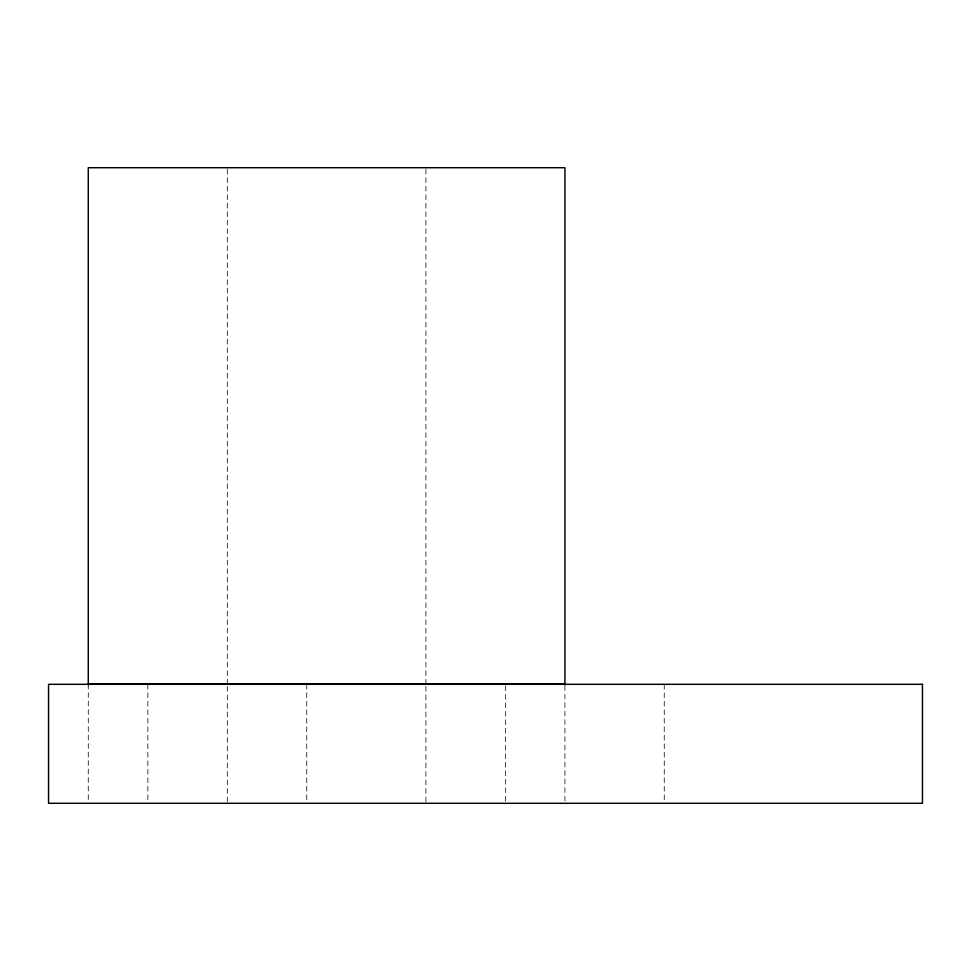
<?xml version="1.0" encoding="UTF-8"?>
<svg xmlns="http://www.w3.org/2000/svg" width="971" height="971" viewBox="0 0 971 971"><rect width="100%" height="100%" fill="white"/><g stroke="black" fill="none" stroke-linecap="round" stroke-linejoin="round"><path stroke-width="0.73" stroke-dasharray="4.86 3.64" d="M664.249 684.312L664.249 801.779M564.94 685.623L564.94 801.779M505.357 685.817L505.357 801.779M425.917 169.233L425.917 684.968M425.917 686.485L425.917 803.284M306.751 684.312L306.751 801.779M227.299 169.233L227.299 684.968M227.299 686.485L227.299 803.284M147.859 684.312L147.859 801.779M88.276 684.118L88.276 801.779"/><path stroke-width="1.46" d="M88.276 684.118L564.94 684.118M564.94 684.968L564.94 167.716L88.276 167.716L88.276 684.968M922.45 684.312L48.55 684.312L48.55 803.284L922.45 803.284L922.45 684.312"/></g></svg>
